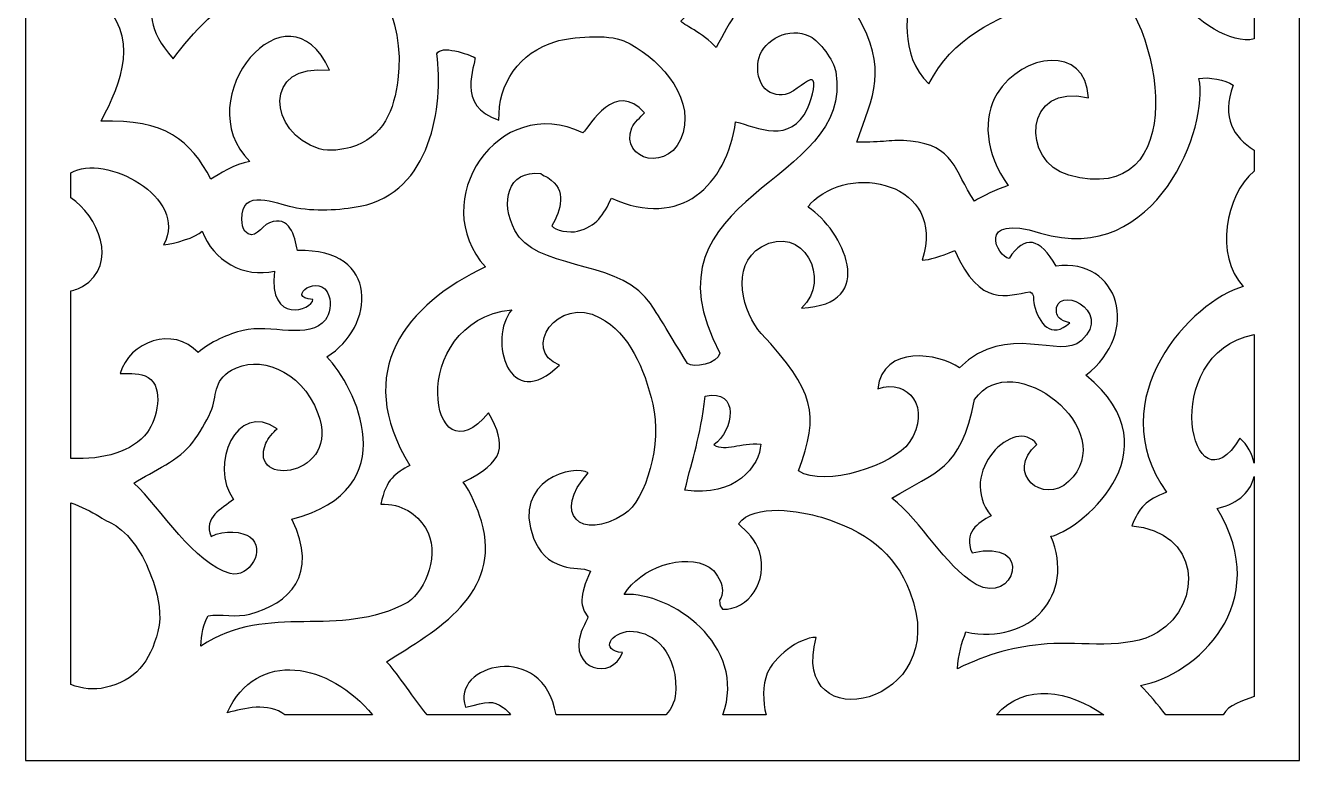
# Model space of a CAD drawing. Header units: centimetres. Extents: x 12.3 to 27.5, y -9.5 to 9.5.
# Drawn here: x 20.25 to 27.5, y -9.5 to -5.32 of the extents above; entities that cross this region are included whole.
import ezdxf

# ---------------------------------------------------------------- set-up
doc = ezdxf.new("R2010")
doc.units = ezdxf.units.CM
doc.header["$MEASUREMENT"] = 0
doc.layers.add('layer 1', color=7, linetype='Continuous')

msp = doc.modelspace()

# ---------------------------------------------------------------- linework, layer by layer
at = {"layer": 'layer 1', "color": 250}
for points, knots in [([(20.24544, -9.50001), (20.24544, -9.50001), (20.24544, 9.50001), (20.24544, 9.50001), (20.24544, 9.50001), (20.24544, 9.50001), (27.49999, 9.50001), (27.49999, 9.50001), (27.49999, 9.50001), (27.49999, 9.50001), (27.49999, -9.50001), (27.49999, -9.50001), (27.49999, -9.50001), (27.49999, -9.50001), (20.24544, -9.50001), (20.24544, -9.50001)], [0, 0, 0, 0, 0.2, 0.2, 0.2, 0.2, 0.4, 0.4, 0.4, 0.4, 0.6, 0.6, 0.6, 0.6, 1, 1, 1, 1]), ([(27.2409, -2.85633), (26.76371, -3.0327), (26.86385, -3.855), (27.12482, -3.4211), (27.12482, -3.4211), (27.2544, -3.54052), (27.24989, -3.76177), (26.99546, -3.82118), (26.99546, -3.82118), (27.32442, -4.36419), (26.87247, -4.77224), (26.55915, -4.82874), (26.55915, -4.82874), (26.64675, -4.92047), (26.73807, -5.03607), (26.80774, -5.14372), (26.80774, -5.14372), (26.9044, -5.29312), (27.1146, -5.42489), (27.2409, -5.39246), (27.2409, -5.39246), (27.2409, -5.39246), (27.2409, -5.0702), (27.2409, -5.0702), (27.2409, -5.0702), (27.18753, -5.05434), (27.11508, -5.06349), (27.02797, -5.10869), (27.02797, -5.10869), (27.00258, -4.89229), (27.1319, -4.88951), (27.2409, -4.89051), (27.2409, -4.89051), (27.2409, -4.89051), (27.2409, -3.07088), (27.2409, -3.07088), (27.2409, -3.07088), (27.23844, -3.05517), (27.23857, -3.03939), (27.2409, -3.02371), (27.2409, -3.02371), (27.2409, -3.02371), (27.2409, -2.85633), (27.2409, -2.85633)], [0, 0, 0, 0, 0.0833333, 0.0833333, 0.0833333, 0.0833333, 0.1666667, 0.1666667, 0.1666667, 0.1666667, 0.25, 0.25, 0.25, 0.25, 0.3333333, 0.3333333, 0.3333333, 0.3333333, 0.4166667, 0.4166667, 0.4166667, 0.4166667, 0.5, 0.5, 0.5, 0.5, 0.5833333, 0.5833333, 0.5833333, 0.5833333, 0.6666667, 0.6666667, 0.6666667, 0.6666667, 0.75, 0.75, 0.75, 0.75, 0.8333333, 0.8333333, 0.8333333, 0.8333333, 1, 1, 1, 1]), ([(23.61928, -4.31105), (23.94748, -4.29355), (24.53551, -4.75486), (23.97821, -5.28953), (23.97821, -5.28953), (23.97954, -5.30791), (24.10821, -5.35941), (24.17736, -5.44112), (24.17736, -5.44112), (24.26664, -5.28949), (24.30667, -5.15883), (24.47919, -5.12005), (24.47919, -5.12005), (24.42416, -5.04876), (24.38698, -4.87156), (24.43376, -4.75839), (24.43376, -4.75839), (24.46935, -4.6723), (24.61194, -4.55481), (24.71209, -4.55535), (24.71209, -4.55535), (24.54877, -5.14726), (25.50194, -4.95115), (25.24595, -4.29658), (25.24595, -4.29658), (25.15611, -4.0669), (24.99171, -3.9487), (24.74148, -3.87151), (24.74148, -3.87151), (24.62543, -3.83572), (24.35685, -3.78967), (24.26992, -3.90874), (24.26992, -3.90874), (24.31554, -3.95236), (24.36921, -4.00026), (24.38888, -4.06734), (24.38888, -4.06734), (24.43904, -4.23836), (24.32745, -4.39836), (24.17883, -4.39503), (24.17883, -4.39503), (24.16784, -4.37762), (24.1612, -4.37597), (24.16196, -4.34431), (24.16196, -4.34431), (24.21003, -4.27671), (24.14063, -4.17731), (24.10322, -4.15539), (24.10322, -4.15539), (23.9613, -4.07222), (23.70862, -4.1575), (23.61928, -4.31105)], [0, 0, 0, 0, 0.0714286, 0.0714286, 0.0714286, 0.0714286, 0.1428571, 0.1428571, 0.1428571, 0.1428571, 0.2142857, 0.2142857, 0.2142857, 0.2142857, 0.2857143, 0.2857143, 0.2857143, 0.2857143, 0.3571429, 0.3571429, 0.3571429, 0.3571429, 0.4285714, 0.4285714, 0.4285714, 0.4285714, 0.5, 0.5, 0.5, 0.5, 0.5714286, 0.5714286, 0.5714286, 0.5714286, 0.6428571, 0.6428571, 0.6428571, 0.6428571, 0.7142857, 0.7142857, 0.7142857, 0.7142857, 0.7857143, 0.7857143, 0.7857143, 0.7857143, 0.8571429, 0.8571429, 0.8571429, 0.8571429, 1, 1, 1, 1]), ([(20.66744, -5.16604), (20.89802, -5.38214), (20.79582, -5.63301), (20.67567, -5.86063), (20.67567, -5.86063), (21.04181, -5.84743), (21.18436, -5.9698), (21.30146, -6.19143), (21.30146, -6.19143), (21.3437, -6.16329), (21.43654, -6.10351), (21.5236, -6.08962), (21.5236, -6.08962), (21.15944, -5.73348), (21.74172, -5.04115), (21.97644, -5.57107), (21.97644, -5.57107), (21.591, -5.52541), (21.62802, -5.92849), (21.91844, -6.01829), (21.91844, -6.01829), (21.97602, -6.0361), (22.05263, -6.02177), (22.09684, -6.00951), (22.09684, -6.00951), (22.28585, -5.95714), (22.34523, -5.78895), (22.36623, -5.62498), (22.36623, -5.62498), (22.45705, -4.9158), (21.61789, -4.42041), (21.3577, -4.98409), (21.3577, -4.98409), (21.46264, -4.95813), (21.61246, -4.91604), (21.70855, -5.01658), (21.70855, -5.01658), (21.70475, -5.02114), (21.70652, -5.03153), (21.70336, -5.03932), (21.70336, -5.03932), (21.65141, -5.06989), (21.5879, -5.08677), (21.52775, -5.11213), (21.52775, -5.11213), (21.36211, -5.18201), (21.19205, -5.35909), (21.08698, -5.50486), (21.08698, -5.50486), (20.93379, -5.32835), (20.95922, -5.26769), (20.96808, -5.01042), (20.96808, -5.01042), (20.85504, -5.0475), (20.71884, -5.1225), (20.66744, -5.16604)], [0, 0, 0, 0, 0.0666667, 0.0666667, 0.0666667, 0.0666667, 0.1333333, 0.1333333, 0.1333333, 0.1333333, 0.2, 0.2, 0.2, 0.2, 0.2666667, 0.2666667, 0.2666667, 0.2666667, 0.3333333, 0.3333333, 0.3333333, 0.3333333, 0.4, 0.4, 0.4, 0.4, 0.4666667, 0.4666667, 0.4666667, 0.4666667, 0.5333333, 0.5333333, 0.5333333, 0.5333333, 0.6, 0.6, 0.6, 0.6, 0.6666667, 0.6666667, 0.6666667, 0.6666667, 0.7333333, 0.7333333, 0.7333333, 0.7333333, 0.8, 0.8, 0.8, 0.8, 0.8666667, 0.8666667, 0.8666667, 0.8666667, 1, 1, 1, 1]), ([(24.98186, -5.25776), (25.15849, -5.56545), (25.07379, -5.71156), (24.9784, -5.97945), (24.9784, -5.97945), (25.13057, -5.9835), (25.17343, -5.96323), (25.28448, -5.97419), (25.28448, -5.97419), (25.53262, -5.99868), (25.53329, -6.13975), (25.6487, -6.31687), (25.6487, -6.31687), (25.69398, -6.28585), (25.77449, -6.25004), (25.84132, -6.22712), (25.84132, -6.22712), (25.70616, -6.04428), (25.69554, -5.83516), (25.7784, -5.70315), (25.7784, -5.70315), (25.92202, -5.47435), (26.28212, -5.4204), (26.29823, -5.72809), (26.29823, -5.72809), (25.92715, -5.63595), (25.91344, -6.09266), (26.18557, -6.1681), (26.18557, -6.1681), (26.88662, -6.36245), (26.74093, -5.30338), (26.37723, -5.01763), (26.37723, -5.01763), (26.1363, -4.82837), (25.7829, -4.78029), (25.64795, -5.16191), (25.64795, -5.16191), (25.71294, -5.11246), (25.93446, -5.08526), (26.00688, -5.1947), (26.00688, -5.1947), (25.77694, -5.26751), (25.51706, -5.38923), (25.39001, -5.64862), (25.39001, -5.64862), (25.21159, -5.48492), (25.27481, -5.20514), (25.27779, -5.12889), (25.27779, -5.12889), (25.20304, -5.14573), (25.08891, -5.17952), (24.98186, -5.25776)], [0, 0, 0, 0, 0.0714286, 0.0714286, 0.0714286, 0.0714286, 0.1428571, 0.1428571, 0.1428571, 0.1428571, 0.2142857, 0.2142857, 0.2142857, 0.2142857, 0.2857143, 0.2857143, 0.2857143, 0.2857143, 0.3571429, 0.3571429, 0.3571429, 0.3571429, 0.4285714, 0.4285714, 0.4285714, 0.4285714, 0.5, 0.5, 0.5, 0.5, 0.5714286, 0.5714286, 0.5714286, 0.5714286, 0.6428571, 0.6428571, 0.6428571, 0.6428571, 0.7142857, 0.7142857, 0.7142857, 0.7142857, 0.7857143, 0.7857143, 0.7857143, 0.7857143, 0.8571429, 0.8571429, 0.8571429, 0.8571429, 1, 1, 1, 1]), ([(23.41933, -5.92726), (23.45963, -5.88459), (23.60488, -5.6241), (23.76964, -5.81359), (23.76964, -5.81359), (23.74786, -5.83647), (23.71085, -5.86865), (23.69879, -5.89843), (23.69879, -5.89843), (23.62404, -6.08293), (23.92481, -6.16344), (23.99041, -5.92475), (23.99041, -5.92475), (24.05019, -5.70725), (23.8369, -5.48452), (23.65306, -5.4038), (23.65306, -5.4038), (23.56197, -5.36381), (23.35213, -5.3801), (23.26468, -5.40678), (23.26468, -5.40678), (23.05683, -5.47019), (22.93476, -5.64617), (22.94168, -5.85468), (22.94168, -5.85468), (22.6906, -5.77908), (22.81053, -5.53586), (22.80531, -5.49916), (22.80531, -5.49916), (22.76728, -5.47921), (22.61124, -5.42378), (22.58815, -5.47669), (22.58815, -5.47669), (22.62665, -5.77586), (22.55384, -6.26711), (22.15155, -6.34451), (22.15155, -6.34451), (22.03444, -6.36704), (21.8924, -6.37545), (21.76537, -6.34866), (21.76537, -6.34866), (21.67397, -6.32939), (21.47202, -6.23406), (21.47805, -6.42047), (21.47805, -6.42047), (21.47868, -6.44024), (21.48096, -6.47255), (21.49384, -6.48625), (21.49384, -6.48625), (21.55086, -6.54695), (21.58476, -6.45884), (21.63498, -6.43875), (21.63498, -6.43875), (21.74919, -6.393), (21.77883, -6.51387), (21.79399, -6.59772), (21.79399, -6.59772), (22.27044, -6.58062), (22.23651, -7.03551), (21.9611, -7.20151), (21.9611, -7.20151), (22.1234, -7.36918), (22.41774, -7.9568), (21.76292, -8.12575), (21.76292, -8.12575), (21.91847, -8.44767), (21.74553, -8.60548), (21.52331, -8.66673), (21.52331, -8.66673), (21.44925, -8.68715), (21.35527, -8.66438), (21.28539, -8.67668), (21.28539, -8.67668), (21.25992, -8.7195), (21.24643, -8.78405), (21.24408, -8.84913), (21.24408, -8.84913), (21.63661, -8.59159), (22.02042, -8.81844), (22.42503, -8.59851), (22.42503, -8.59851), (22.5237, -8.52867), (22.61155, -8.31616), (22.52348, -8.17638), (22.52348, -8.17638), (22.47274, -8.09584), (22.38883, -8.03717), (22.26849, -8.0403), (22.26849, -8.0403), (22.30084, -7.89428), (22.35181, -7.86492), (22.43453, -7.82059), (22.43453, -7.82059), (22.10166, -7.28157), (22.41691, -6.90239), (22.86483, -6.69036), (22.86483, -6.69036), (22.52431, -6.31899), (22.93607, -5.69374), (23.41933, -5.92726)], [0, 0, 0, 0, 0.0384615, 0.0384615, 0.0384615, 0.0384615, 0.0769231, 0.0769231, 0.0769231, 0.0769231, 0.1153846, 0.1153846, 0.1153846, 0.1153846, 0.1538462, 0.1538462, 0.1538462, 0.1538462, 0.1923077, 0.1923077, 0.1923077, 0.1923077, 0.2307692, 0.2307692, 0.2307692, 0.2307692, 0.2692308, 0.2692308, 0.2692308, 0.2692308, 0.3076923, 0.3076923, 0.3076923, 0.3076923, 0.3461538, 0.3461538, 0.3461538, 0.3461538, 0.3846154, 0.3846154, 0.3846154, 0.3846154, 0.4230769, 0.4230769, 0.4230769, 0.4230769, 0.4615385, 0.4615385, 0.4615385, 0.4615385, 0.5, 0.5, 0.5, 0.5, 0.5384615, 0.5384615, 0.5384615, 0.5384615, 0.5769231, 0.5769231, 0.5769231, 0.5769231, 0.6153846, 0.6153846, 0.6153846, 0.6153846, 0.6538462, 0.6538462, 0.6538462, 0.6538462, 0.6923077, 0.6923077, 0.6923077, 0.6923077, 0.7307692, 0.7307692, 0.7307692, 0.7307692, 0.7692308, 0.7692308, 0.7692308, 0.7692308, 0.8076923, 0.8076923, 0.8076923, 0.8076923, 0.8461538, 0.8461538, 0.8461538, 0.8461538, 0.8846154, 0.8846154, 0.8846154, 0.8846154, 0.9230769, 0.9230769, 0.9230769, 0.9230769, 1, 1, 1, 1]), ([(24.85879, -5.5787), (24.84669, -5.51275), (24.76928, -5.40557), (24.71358, -5.37827), (24.71358, -5.37827), (24.58971, -5.31758), (24.45376, -5.39963), (24.42247, -5.49813), (24.42247, -5.49813), (24.40683, -5.54737), (24.41437, -5.61862), (24.4445, -5.6611), (24.4445, -5.6611), (24.47463, -5.70356), (24.52739, -5.71726), (24.572, -5.70783), (24.572, -5.70783), (24.63242, -5.69507), (24.69961, -5.61602), (24.7245, -5.62469), (24.7245, -5.62469), (24.74383, -5.63142), (24.73422, -5.71094), (24.69767, -5.78896), (24.69767, -5.78896), (24.60239, -5.99238), (24.41288, -5.89742), (24.28933, -5.8635), (24.28933, -5.8635), (24.237, -6.22764), (23.97676, -6.47722), (23.58182, -6.29873), (23.58182, -6.29873), (23.53759, -6.39474), (23.49764, -6.45847), (23.38784, -6.48715), (23.38784, -6.48715), (23.34907, -6.49728), (23.25627, -6.4845), (23.24252, -6.45572), (23.24252, -6.45572), (23.29299, -6.36669), (23.33258, -6.25327), (23.22043, -6.18216), (23.22043, -6.18216), (23.20293, -6.17106), (23.1927, -6.17223), (23.17997, -6.1582), (23.17997, -6.1582), (22.98779, -6.13864), (22.94848, -6.32164), (23.03187, -6.48304), (23.03187, -6.48304), (23.14584, -6.70361), (23.59106, -6.64954), (23.77489, -6.86329), (23.77489, -6.86329), (23.82449, -6.9157), (23.88054, -7.0261), (24.01573, -7.23997), (24.01573, -7.23997), (24.04478, -7.26881), (24.19055, -7.24077), (24.20007, -7.18112), (24.20007, -7.18112), (23.71279, -6.26993), (24.97763, -6.22619), (24.85879, -5.5787)], [0, 0, 0, 0, 0.0555556, 0.0555556, 0.0555556, 0.0555556, 0.1111111, 0.1111111, 0.1111111, 0.1111111, 0.1666667, 0.1666667, 0.1666667, 0.1666667, 0.2222222, 0.2222222, 0.2222222, 0.2222222, 0.2777778, 0.2777778, 0.2777778, 0.2777778, 0.3333333, 0.3333333, 0.3333333, 0.3333333, 0.3888889, 0.3888889, 0.3888889, 0.3888889, 0.4444444, 0.4444444, 0.4444444, 0.4444444, 0.5, 0.5, 0.5, 0.5, 0.5555556, 0.5555556, 0.5555556, 0.5555556, 0.6111111, 0.6111111, 0.6111111, 0.6111111, 0.6666667, 0.6666667, 0.6666667, 0.6666667, 0.7222222, 0.7222222, 0.7222222, 0.7222222, 0.7777778, 0.7777778, 0.7777778, 0.7777778, 0.8333333, 0.8333333, 0.8333333, 0.8333333, 0.8888889, 0.8888889, 0.8888889, 0.8888889, 1, 1, 1, 1]), ([(27.2409, -6.02536), (27.12539, -5.94982), (27.05289, -5.84426), (27.12253, -5.65492), (27.12253, -5.65492), (27.07668, -5.62661), (26.9825, -5.60666), (26.92712, -5.61754), (26.92712, -5.61754), (26.98809, -5.88136), (26.68733, -6.69914), (26.02574, -6.49717), (26.02574, -6.49717), (25.64837, -6.38204), (25.78176, -6.63782), (25.84583, -6.64181), (25.84583, -6.64181), (25.93651, -6.50476), (26.02082, -6.52516), (26.11413, -6.68577), (26.11413, -6.68577), (26.47457, -6.63767), (26.59826, -7.06464), (26.2834, -7.30626), (26.2834, -7.30626), (26.82329, -7.74734), (26.22067, -8.20304), (26.08447, -8.22352), (26.08447, -8.22352), (26.22596, -8.55835), (25.96864, -8.84364), (25.59981, -8.7684), (25.59981, -8.7684), (25.57727, -8.82832), (25.55567, -8.8985), (25.55292, -8.97725), (25.55292, -8.97725), (25.72676, -8.89217), (25.87964, -8.85062), (26.06389, -8.83604), (26.06389, -8.83604), (26.25479, -8.82092), (26.52327, -8.8749), (26.69154, -8.77114), (26.69154, -8.77114), (26.96079, -8.60514), (26.92996, -8.19228), (26.54428, -8.1647), (26.54428, -8.1647), (26.58868, -8.05631), (26.62383, -8.0194), (26.74328, -7.9733), (26.74328, -7.9733), (26.36249, -7.4389), (26.88881, -6.88183), (27.17989, -6.80199), (27.17989, -6.80199), (27.01507, -6.62417), (27.07812, -6.28686), (27.2409, -6.14464), (27.2409, -6.14464), (27.2409, -6.14464), (27.2409, -6.02536), (27.2409, -6.02536)], [0, 0, 0, 0, 0.0588235, 0.0588235, 0.0588235, 0.0588235, 0.1176471, 0.1176471, 0.1176471, 0.1176471, 0.1764706, 0.1764706, 0.1764706, 0.1764706, 0.2352941, 0.2352941, 0.2352941, 0.2352941, 0.2941176, 0.2941176, 0.2941176, 0.2941176, 0.3529412, 0.3529412, 0.3529412, 0.3529412, 0.4117647, 0.4117647, 0.4117647, 0.4117647, 0.4705882, 0.4705882, 0.4705882, 0.4705882, 0.5294118, 0.5294118, 0.5294118, 0.5294118, 0.5882353, 0.5882353, 0.5882353, 0.5882353, 0.6470588, 0.6470588, 0.6470588, 0.6470588, 0.7058824, 0.7058824, 0.7058824, 0.7058824, 0.7647059, 0.7647059, 0.7647059, 0.7647059, 0.8235294, 0.8235294, 0.8235294, 0.8235294, 0.8823529, 0.8823529, 0.8823529, 0.8823529, 1, 1, 1, 1]), ([(20.50453, -7.78122), (20.69265, -7.78707), (20.85181, -7.74609), (20.93969, -7.63013), (20.93969, -7.63013), (20.99246, -7.56052), (21.03848, -7.37634), (20.9437, -7.31961), (20.9437, -7.31961), (20.89924, -7.293), (20.84651, -7.29729), (20.78443, -7.29693), (20.78443, -7.29693), (20.83525, -7.11558), (21.08816, -7.02429), (21.22862, -7.17788), (21.22862, -7.17788), (21.296, -7.1184), (21.40009, -7.07292), (21.48559, -7.05134), (21.48559, -7.05134), (21.63396, -7.01387), (21.86799, -7.10961), (21.95321, -6.99115), (21.95321, -6.99115), (21.97732, -6.95764), (21.98802, -6.89997), (21.9732, -6.85463), (21.9732, -6.85463), (21.92749, -6.71484), (21.71559, -6.86885), (21.88219, -6.87574), (21.88219, -6.87574), (21.87972, -6.93446), (21.6263, -7.02476), (21.66393, -6.71364), (21.66393, -6.71364), (21.48807, -6.75573), (21.31176, -6.65388), (21.2524, -6.48642), (21.2524, -6.48642), (21.2138, -6.52345), (21.09574, -6.55773), (21.03184, -6.56485), (21.03184, -6.56485), (21.17943, -6.29298), (20.69415, -6.04011), (20.50453, -6.15472), (20.50453, -6.15472), (20.50453, -6.15472), (20.50453, -6.29732), (20.50453, -6.29732), (20.50453, -6.29732), (20.65259, -6.39736), (20.78289, -6.67154), (20.56968, -6.8022), (20.56968, -6.8022), (20.55053, -6.81394), (20.52736, -6.82023), (20.50453, -6.82665), (20.50453, -6.82665), (20.50453, -6.82665), (20.50453, -7.78122), (20.50453, -7.78122)], [0, 0, 0, 0, 0.0588235, 0.0588235, 0.0588235, 0.0588235, 0.1176471, 0.1176471, 0.1176471, 0.1176471, 0.1764706, 0.1764706, 0.1764706, 0.1764706, 0.2352941, 0.2352941, 0.2352941, 0.2352941, 0.2941176, 0.2941176, 0.2941176, 0.2941176, 0.3529412, 0.3529412, 0.3529412, 0.3529412, 0.4117647, 0.4117647, 0.4117647, 0.4117647, 0.4705882, 0.4705882, 0.4705882, 0.4705882, 0.5294118, 0.5294118, 0.5294118, 0.5294118, 0.5882353, 0.5882353, 0.5882353, 0.5882353, 0.6470588, 0.6470588, 0.6470588, 0.6470588, 0.7058824, 0.7058824, 0.7058824, 0.7058824, 0.7647059, 0.7647059, 0.7647059, 0.7647059, 0.8235294, 0.8235294, 0.8235294, 0.8235294, 0.8823529, 0.8823529, 0.8823529, 0.8823529, 1, 1, 1, 1]), ([(24.71423, -6.33195), (24.71047, -6.3374), (24.70664, -6.34335), (24.70269, -6.34986), (24.70269, -6.34986), (24.89898, -6.48054), (25.11024, -6.90516), (24.66399, -6.92439), (24.66399, -6.92439), (24.8413, -6.76159), (24.66986, -6.43996), (24.43607, -6.57548), (24.43607, -6.57548), (24.25159, -6.68242), (24.33312, -6.95762), (24.43437, -7.06831), (24.43437, -7.06831), (24.74136, -7.40394), (24.76755, -7.51987), (24.64753, -7.85129), (24.64753, -7.85129), (24.79543, -7.95068), (25.19101, -7.81686), (25.27781, -7.69054), (25.27781, -7.69054), (25.4079, -7.49442), (25.27299, -7.32257), (25.09897, -7.3841), (25.09897, -7.3841), (25.12548, -7.13087), (25.44876, -7.18211), (25.56367, -7.26445), (25.56367, -7.26445), (25.83651, -6.99695), (26.13605, -7.22313), (26.25774, -7.11002), (26.25774, -7.11002), (26.44766, -6.93347), (26.09698, -6.7814), (26.11651, -6.9496), (26.11651, -6.9496), (26.11912, -6.97203), (26.13472, -6.99485), (26.19204, -7.0077), (26.19204, -7.0077), (26.08644, -7.10653), (26.01598, -7.01074), (25.98927, -6.90616), (25.98927, -6.90616), (25.98035, -6.87118), (25.99384, -6.84649), (25.9639, -6.83237), (25.9639, -6.83237), (25.83551, -6.84933), (25.68373, -6.92876), (25.53643, -6.59673), (25.53643, -6.59673), (25.44923, -6.63349), (25.39642, -6.6501), (25.3522, -6.65103), (25.3522, -6.65103), (25.49165, -6.20982), (24.9382, -6.09001), (24.71423, -6.33195)], [0, 0, 0, 0, 0.0588235, 0.0588235, 0.0588235, 0.0588235, 0.1176471, 0.1176471, 0.1176471, 0.1176471, 0.1764706, 0.1764706, 0.1764706, 0.1764706, 0.2352941, 0.2352941, 0.2352941, 0.2352941, 0.2941176, 0.2941176, 0.2941176, 0.2941176, 0.3529412, 0.3529412, 0.3529412, 0.3529412, 0.4117647, 0.4117647, 0.4117647, 0.4117647, 0.4705882, 0.4705882, 0.4705882, 0.4705882, 0.5294118, 0.5294118, 0.5294118, 0.5294118, 0.5882353, 0.5882353, 0.5882353, 0.5882353, 0.6470588, 0.6470588, 0.6470588, 0.6470588, 0.7058824, 0.7058824, 0.7058824, 0.7058824, 0.7647059, 0.7647059, 0.7647059, 0.7647059, 0.8235294, 0.8235294, 0.8235294, 0.8235294, 0.8823529, 0.8823529, 0.8823529, 0.8823529, 1, 1, 1, 1]), ([(23.89226, -9.24091), (23.92787, -9.20002), (23.9484, -9.1531), (23.9487, -9.09456), (23.9487, -9.09456), (23.94997, -8.84956), (23.79041, -8.76006), (23.68708, -8.7645), (23.68708, -8.7645), (23.58047, -8.76906), (23.51164, -8.87346), (23.64502, -8.88572), (23.64502, -8.88572), (23.58373, -9.04784), (23.34055, -8.98111), (23.40685, -8.77637), (23.40685, -8.77637), (23.41431, -8.75334), (23.44141, -8.70363), (23.44834, -8.68149), (23.44834, -8.68149), (23.40359, -8.62605), (23.39651, -8.5673), (23.46233, -8.42158), (23.46233, -8.42158), (23.42317, -8.40303), (23.35482, -8.40919), (23.30776, -8.39447), (23.30776, -8.39447), (23.22098, -8.36732), (23.16924, -8.31439), (23.13858, -8.23448), (23.13858, -8.23448), (23.01151, -7.90312), (23.37415, -7.81127), (23.44953, -7.86274), (23.44953, -7.86274), (23.23888, -8.0951), (23.40772, -8.25656), (23.654, -8.09796), (23.654, -8.09796), (23.77992, -8.01687), (23.87106, -7.69521), (23.81747, -7.47205), (23.81747, -7.47205), (23.76766, -7.26476), (23.68623, -7.07191), (23.51586, -6.97948), (23.51586, -6.97948), (23.27611, -6.84944), (23.06474, -7.16369), (23.28599, -7.24863), (23.28599, -7.24863), (22.99901, -7.53179), (22.87545, -7.10071), (23.01462, -6.93366), (23.01462, -6.93366), (22.40279, -7.00327), (22.54619, -7.93954), (22.88195, -7.52044), (22.88195, -7.52044), (22.98879, -7.70789), (22.97323, -7.80322), (22.7379, -7.91552), (22.7379, -7.91552), (22.77668, -7.96577), (22.82202, -8.07073), (22.84152, -8.13662), (22.84152, -8.13662), (22.96442, -8.55217), (22.5823, -8.76105), (22.30145, -8.93771), (22.30145, -8.93771), (22.3521, -8.98781), (22.43508, -9.11803), (22.5323, -9.24091), (22.5323, -9.24091), (22.5323, -9.24091), (23.00776, -9.24091), (23.00776, -9.24091), (23.00776, -9.24091), (22.99682, -9.22463), (22.98285, -9.21005), (22.9658, -9.19818), (22.9658, -9.19818), (22.90239, -9.15403), (22.88077, -9.16618), (22.75113, -9.19682), (22.75113, -9.19682), (22.66179, -8.95447), (23.19653, -8.81008), (23.26636, -9.24091), (23.26636, -9.24091), (23.26636, -9.24091), (23.89226, -9.24091), (23.89226, -9.24091)], [0, 0, 0, 0, 0.04, 0.04, 0.04, 0.04, 0.08, 0.08, 0.08, 0.08, 0.12, 0.12, 0.12, 0.12, 0.16, 0.16, 0.16, 0.16, 0.2, 0.2, 0.2, 0.2, 0.24, 0.24, 0.24, 0.24, 0.28, 0.28, 0.28, 0.28, 0.32, 0.32, 0.32, 0.32, 0.36, 0.36, 0.36, 0.36, 0.4, 0.4, 0.4, 0.4, 0.44, 0.44, 0.44, 0.44, 0.48, 0.48, 0.48, 0.48, 0.52, 0.52, 0.52, 0.52, 0.56, 0.56, 0.56, 0.56, 0.6, 0.6, 0.6, 0.6, 0.64, 0.64, 0.64, 0.64, 0.68, 0.68, 0.68, 0.68, 0.72, 0.72, 0.72, 0.72, 0.76, 0.76, 0.76, 0.76, 0.8, 0.8, 0.8, 0.8, 0.84, 0.84, 0.84, 0.84, 0.88, 0.88, 0.88, 0.88, 0.92, 0.92, 0.92, 0.92, 1, 1, 1, 1]), ([(27.2409, -7.07524), (26.68402, -7.18614), (26.88631, -8.12095), (27.16063, -7.66486), (27.16063, -7.66486), (27.20334, -7.70423), (27.23147, -7.75466), (27.2409, -7.80671), (27.2409, -7.80671), (27.2409, -7.80671), (27.2409, -7.07524), (27.2409, -7.07524)], [0, 0, 0, 0, 0.25, 0.25, 0.25, 0.25, 0.5, 0.5, 0.5, 0.5, 1, 1, 1, 1]), ([(25.63511, -8.31712), (25.58635, -8.20292), (25.66506, -8.14795), (25.74445, -8.10691), (25.74445, -8.10691), (25.54144, -7.86204), (25.88404, -7.5304), (26.00386, -7.70145), (26.00386, -7.70145), (25.81872, -7.86352), (26.04065, -8.04921), (26.18534, -7.91203), (26.18534, -7.91203), (26.48966, -7.62358), (25.86588, -7.1318), (25.65, -7.44444), (25.65, -7.44444), (25.56841, -7.8566), (25.43075, -7.84937), (25.17769, -8.00755), (25.17769, -8.00755), (25.35332, -8.13991), (25.47258, -8.38809), (25.65968, -8.4972), (25.65968, -8.4972), (25.87081, -8.62032), (26.00192, -8.23473), (25.63511, -8.31712)], [0, 0, 0, 0, 0.125, 0.125, 0.125, 0.125, 0.25, 0.25, 0.25, 0.25, 0.375, 0.375, 0.375, 0.375, 0.5, 0.5, 0.5, 0.5, 0.625, 0.625, 0.625, 0.625, 0.75, 0.75, 0.75, 0.75, 1, 1, 1, 1]), ([(21.41189, -8.43577), (21.51844, -8.46427), (21.62021, -8.29642), (21.5227, -8.22656), (21.5227, -8.22656), (21.48455, -8.19923), (21.37866, -8.18269), (21.30194, -8.22487), (21.30194, -8.22487), (21.25808, -8.1141), (21.36299, -8.06952), (21.42946, -8.01332), (21.42946, -8.01332), (21.29143, -7.81892), (21.44569, -7.45078), (21.67796, -7.61169), (21.67796, -7.61169), (21.6574, -7.63089), (21.62491, -7.66797), (21.61401, -7.69444), (21.61401, -7.69444), (21.50679, -7.95495), (22.04969, -7.88395), (21.91107, -7.52448), (21.91107, -7.52448), (21.81105, -7.26523), (21.56775, -7.19172), (21.41883, -7.27811), (21.41883, -7.27811), (21.30993, -7.34126), (21.34017, -7.42247), (21.29914, -7.51672), (21.29914, -7.51672), (21.27319, -7.57632), (21.23565, -7.63634), (21.1985, -7.68753), (21.1985, -7.68753), (21.12297, -7.79158), (20.97326, -7.85136), (20.86315, -7.92039), (20.86315, -7.92039), (21.01934, -8.06749), (21.20623, -8.38081), (21.41189, -8.43577)], [0, 0, 0, 0, 0.0833333, 0.0833333, 0.0833333, 0.0833333, 0.1666667, 0.1666667, 0.1666667, 0.1666667, 0.25, 0.25, 0.25, 0.25, 0.3333333, 0.3333333, 0.3333333, 0.3333333, 0.4166667, 0.4166667, 0.4166667, 0.4166667, 0.5, 0.5, 0.5, 0.5, 0.5833333, 0.5833333, 0.5833333, 0.5833333, 0.6666667, 0.6666667, 0.6666667, 0.6666667, 0.75, 0.75, 0.75, 0.75, 0.8333333, 0.8333333, 0.8333333, 0.8333333, 1, 1, 1, 1]), ([(24.00037, -7.96134), (24.28554, -8.0051), (24.4289, -7.82133), (24.43193, -7.69906), (24.43193, -7.69906), (24.31195, -7.68865), (24.23712, -7.74307), (24.16451, -7.70381), (24.16451, -7.70381), (24.2807, -7.62268), (24.3141, -7.38177), (24.11566, -7.42546), (24.11566, -7.42546), (24.08567, -7.67579), (24.04599, -7.76736), (24.00037, -7.96134)], [0, 0, 0, 0, 0.2, 0.2, 0.2, 0.2, 0.4, 0.4, 0.4, 0.4, 0.6, 0.6, 0.6, 0.6, 1, 1, 1, 1]), ([(27.2409, -7.88256), (27.22585, -7.96214), (27.16112, -8.03462), (27.03127, -8.06494), (27.03127, -8.06494), (27.36023, -8.60795), (26.90828, -9.016), (26.59495, -9.0725), (26.59495, -9.0725), (26.64332, -9.12315), (26.69282, -9.18107), (26.73918, -9.24091), (26.73918, -9.24091), (26.73918, -9.24091), (27.06467, -9.24091), (27.06467, -9.24091), (27.06467, -9.24091), (27.09482, -9.18105), (27.1785, -9.16204), (27.2409, -9.13626), (27.2409, -9.13626), (27.2409, -9.13626), (27.2409, -7.88256), (27.2409, -7.88256)], [0, 0, 0, 0, 0.1428571, 0.1428571, 0.1428571, 0.1428571, 0.2857143, 0.2857143, 0.2857143, 0.2857143, 0.4285714, 0.4285714, 0.4285714, 0.4285714, 0.5714286, 0.5714286, 0.5714286, 0.5714286, 0.7142857, 0.7142857, 0.7142857, 0.7142857, 1, 1, 1, 1]), ([(20.50453, -9.06721), (20.56571, -9.0942), (20.64081, -9.09848), (20.6985, -9.08532), (20.6985, -9.08532), (20.87346, -9.04541), (20.95343, -8.93984), (20.99972, -8.76472), (20.99972, -8.76472), (21.02409, -8.67254), (20.99917, -8.56804), (20.97952, -8.50377), (20.97952, -8.50377), (20.94017, -8.37506), (20.87291, -8.24601), (20.77392, -8.17375), (20.77392, -8.17375), (20.73975, -8.1488), (20.70224, -8.13516), (20.66601, -8.11138), (20.66601, -8.11138), (20.61959, -8.08092), (20.56186, -8.05497), (20.50453, -8.03288), (20.50453, -8.03288), (20.50453, -8.03288), (20.50453, -9.06721), (20.50453, -9.06721)], [0, 0, 0, 0, 0.125, 0.125, 0.125, 0.125, 0.25, 0.25, 0.25, 0.25, 0.375, 0.375, 0.375, 0.375, 0.5, 0.5, 0.5, 0.5, 0.625, 0.625, 0.625, 0.625, 0.75, 0.75, 0.75, 0.75, 1, 1, 1, 1]), ([(24.46238, -9.24091), (24.44371, -9.16306), (24.44118, -9.07082), (24.46957, -9.00215), (24.46957, -9.00215), (24.50515, -8.91606), (24.64775, -8.79857), (24.74789, -8.79911), (24.74789, -8.79911), (24.58458, -9.39102), (25.53775, -9.19491), (25.28176, -8.54034), (25.28176, -8.54034), (25.19192, -8.31066), (25.02752, -8.19246), (24.77729, -8.11527), (24.77729, -8.11527), (24.66124, -8.07948), (24.39266, -8.03343), (24.30573, -8.1525), (24.30573, -8.1525), (24.35135, -8.19612), (24.40502, -8.24402), (24.42469, -8.3111), (24.42469, -8.3111), (24.47485, -8.48212), (24.36326, -8.64212), (24.21464, -8.63879), (24.21464, -8.63879), (24.20365, -8.62138), (24.19701, -8.61973), (24.19777, -8.58807), (24.19777, -8.58807), (24.24584, -8.52047), (24.17644, -8.42107), (24.13903, -8.39915), (24.13903, -8.39915), (23.99711, -8.31598), (23.74443, -8.40126), (23.65509, -8.55481), (23.65509, -8.55481), (23.9213, -8.54062), (24.3584, -8.84145), (24.21664, -9.24091), (24.21664, -9.24091), (24.21664, -9.24091), (24.46238, -9.24091), (24.46238, -9.24091)], [0, 0, 0, 0, 0.0769231, 0.0769231, 0.0769231, 0.0769231, 0.1538462, 0.1538462, 0.1538462, 0.1538462, 0.2307692, 0.2307692, 0.2307692, 0.2307692, 0.3076923, 0.3076923, 0.3076923, 0.3076923, 0.3846154, 0.3846154, 0.3846154, 0.3846154, 0.4615385, 0.4615385, 0.4615385, 0.4615385, 0.5384615, 0.5384615, 0.5384615, 0.5384615, 0.6153846, 0.6153846, 0.6153846, 0.6153846, 0.6923077, 0.6923077, 0.6923077, 0.6923077, 0.7692308, 0.7692308, 0.7692308, 0.7692308, 0.8461538, 0.8461538, 0.8461538, 0.8461538, 1, 1, 1, 1]), ([(22.22184, -9.24091), (21.9781, -8.94295), (21.563, -8.86067), (21.39351, -9.22785), (21.39351, -9.22785), (21.49094, -9.20374), (21.62705, -9.16576), (21.72294, -9.24091), (21.72294, -9.24091), (21.72294, -9.24091), (22.22184, -9.24091), (22.22184, -9.24091)], [0, 0, 0, 0, 0.25, 0.25, 0.25, 0.25, 0.5, 0.5, 0.5, 0.5, 1, 1, 1, 1]), ([(26.38571, -9.24091), (26.19051, -9.10099), (25.9337, -9.05459), (25.77496, -9.24091), (25.77496, -9.24091), (25.77496, -9.24091), (26.38571, -9.24091), (26.38571, -9.24091)], [0, 0, 0, 0, 0.3333333, 0.3333333, 0.3333333, 0.3333333, 1, 1, 1, 1])]:
    msp.add_open_spline(points, degree=3, knots=knots, dxfattribs=at)

doc.saveas('drawing.dxf')
